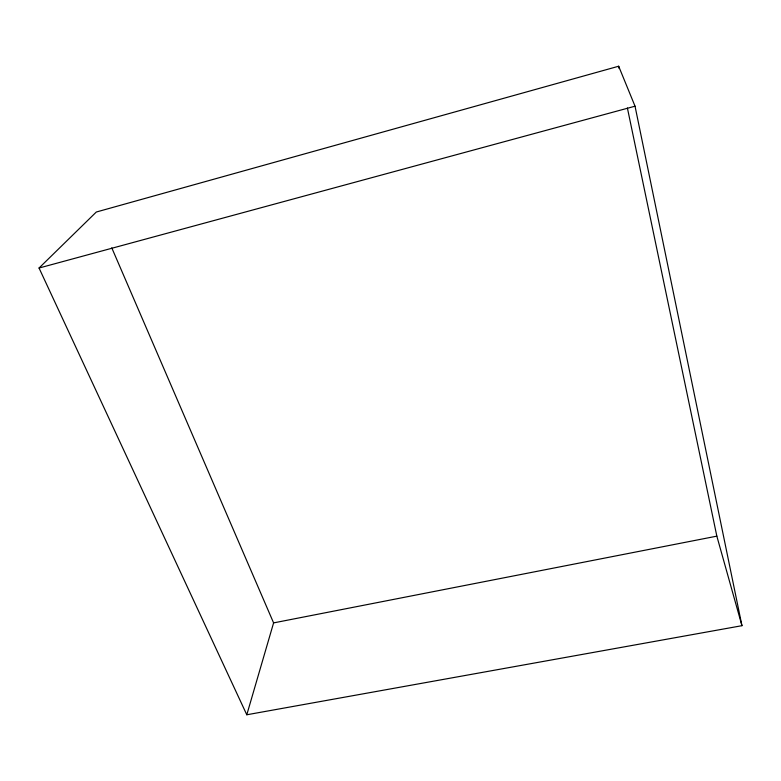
<?xml version="1.0" encoding="UTF-8"?>
<svg xmlns="http://www.w3.org/2000/svg" width="781" height="781" viewBox="0 0 781 781"><rect width="100%" height="100%" fill="white"/><g stroke="black" fill="none" stroke-linecap="round" stroke-linejoin="round"><path stroke-width="1.17" d="M246.796 714.771L39.05 268.029L96.307 212.022L618.669 66.229L635.031 106.196L741.95 625.688L246.796 714.771L273.594 622.896L111.771 247.85M39.05 268.029L635.031 106.196M273.594 622.896L716.841 536.147L741.95 625.688M618.669 66.229L619.167 68.611M627.387 107.973L716.841 536.147"/></g></svg>
